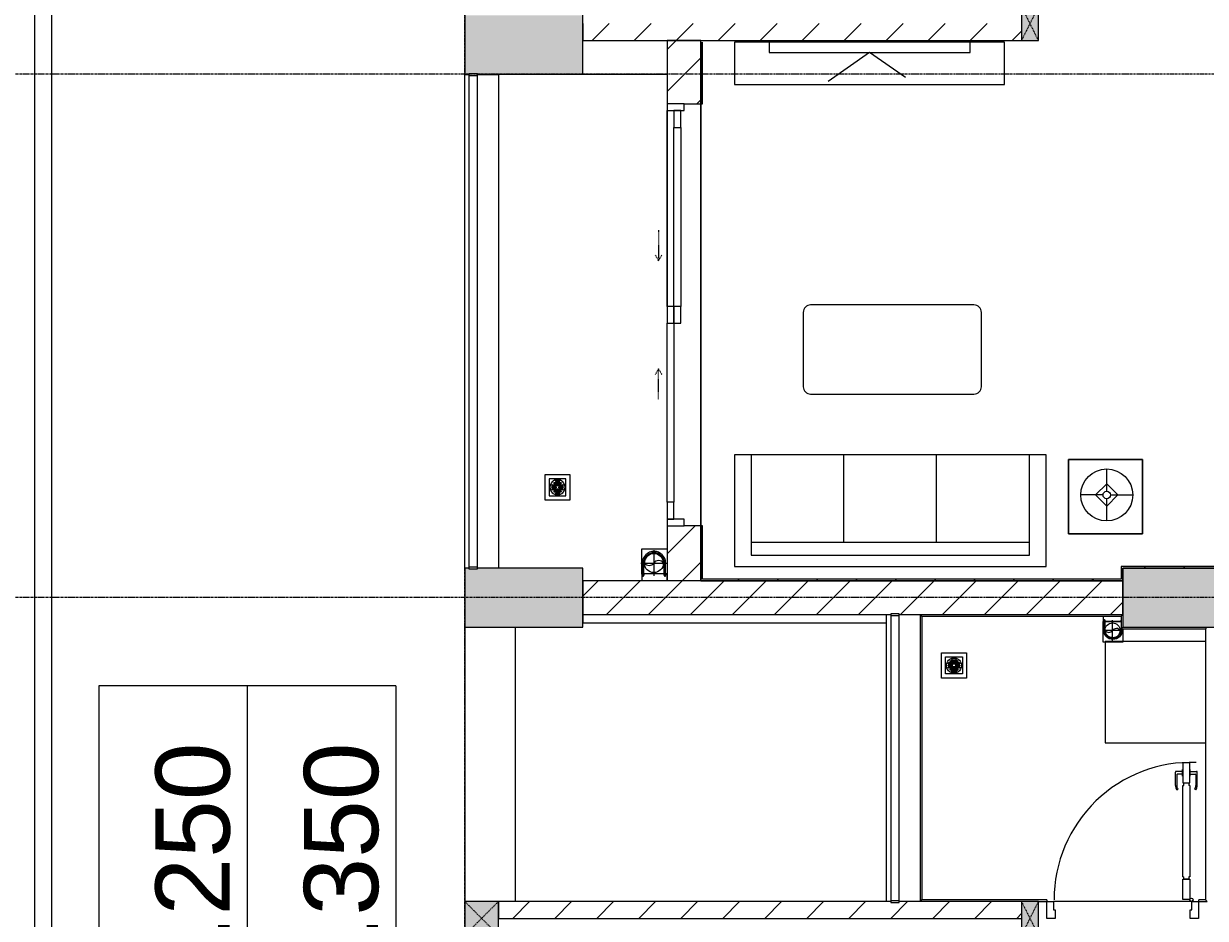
# Model space of a CAD drawing. Header units: millimetres. Extents: x -24439 to 198341, y -52871 to 149926.
# Drawn here: x 31038 to 38043, y 68037 to 73337 of the extents above; entities that cross this region are included whole.
import ezdxf

# ---------------------------------------------------------------- set-up
doc = ezdxf.new("R2010")
doc.units = ezdxf.units.MM
for name, pattern in [('Dash', [6, 3, -3]), ('Grid Line', [22.225, 12.7, -3.175, 3.175, -3.175]), ('IMPORT-CENTER _3_', [10.16, 6.35, -1.27, 1.27, -1.27])]:
    doc.linetypes.add(name, pattern=pattern)
for name, color, linetype, lineweight in [('0-1', 7, 'Continuous', 5), ('A-ANNO-NOTE', 131, 'Continuous', 9), ('A-DETL-GENF-1', 9, 'Continuous', 9), ('A-DOOR', 31, 'Continuous', 9), ('A-DOOR-1', 9, 'Continuous', 9), ('A-DOOR-FRAM', 31, 'Continuous', 9), ('A-DOOR-HDLN', 31, 'Dash', 9), ('A-FLOR-1', 9, 'Continuous', 9), ('A-FLOR-HRAL', 11, 'Continuous', 9), ('A-FLOR-HRAL-1', 9, 'Continuous', 9), ('A-WALL', 113, 'Continuous', 9), ('A-WALL-1', 253, 'Continuous', 18), ('A-WALL-2', 9, 'Continuous', 9), ('A-WALL-3', 113, 'Continuous', 18), ('A-WALL-PATT-1', 10, 'Continuous', 9), ('A-WALL-PATT-2', 9, 'Continuous', 9), ('A-WALL-PATT-3', 111, 'Continuous', 9), ('G-IMPT', 8, 'Continuous', 9), ('G-IMPT-1', 9, 'Continuous', 9), ('G-IMPT-2', 8, 'IMPORT-CENTER _3_', 9), ('I-FURN', 30, 'Continuous', 9), ('I-FURN-1', 9, 'Continuous', 9), ('I-WALL-1', 253, 'Continuous', 18), ('I-WALL-2', 9, 'Continuous', 9), ('M-EQPM', 50, 'Continuous', 9), ('S-BEAM-1', 9, 'Continuous', 9), ('S-COLS-1', 254, 'Continuous', 5), ('S-COLS-2', 253, 'Continuous', 18), ('S-COLS-3', 9, 'Continuous', 9), ('S-COLS-4', 52, 'Continuous', 18), ('S-COLS-5', 52, 'Dash', 9), ('S-COLS-HDLN', 52, 'Dash', 9), ('S-COLS-HDLN-1', 9, 'Dash', 9), ('S-GRID-1', 1, 'Grid Line', 9)]:
    doc.layers.add(name, color=color, linetype=linetype, lineweight=lineweight)
doc.styles.add('Arial_6', font='arial_0.ttf', dxfattribs={"height": 2})
doc.styles.add('Arial_7', font='arial_0.ttf', dxfattribs={"height": 440})
pattern_1 = [(45, (0, 0), (-124.4508, 124.4508), [])]
pattern_2 = [(45, (0, 0), (-116.67262, 116.67262), [])]

# ---------------------------------------------------------------- blocks, each defined once
blk = doc.blocks.new('NCV_TKTC_KET CAU_rvt-1-TKCS_MB ĐỊNH VỊ CAO ĐỘ THIẾT KẾ')
at = {"layer": 'S-COLS-1'}
for points in [[(34352.6, 73036.9), (34352.6, 73386.9), (33652.6, 73386.9), (33652.6, 73036.9), (33677.6, 73036.9), (33677.6, 73040.3), (33727.6, 73040.3), (33727.6, 73036.9)], [(33727.6, 69761.9), (34352.6, 69761.9), (34352.6, 70111.9), (33727.6, 70111.9), (33727.6, 70106.9), (33677.6, 70106.9), (33677.6, 70111.9), (33652.6, 70111.9), (33652.6, 69761.9), (33677.6, 69761.9)], [(38852.6, 69761.9), (38852.6, 70111.9), (37552.6, 70111.9), (37552.6, 69761.9), (38642.6, 69761.9)]]:
    blk.add_hatch(color=256, dxfattribs=at).paths.add_polyline_path(points)
at = {"layer": 'A-FLOR-1'}
blk.add_line((33652.6, 69761.9), (33652.6, 68136.9), dxfattribs=at)
at = {"layer": 'S-BEAM-1'}
for p, q in [((34352.6, 73036.9), (34852.6, 73036.9)), ((34352.6, 69836.9), (34352.6, 69786.9)), ((34352.6, 69786.9), (36152.6, 69786.9)), ((33652.6, 69761.9), (33652.6, 68136.9)), ((33952.6, 68136.9), (33952.6, 69761.9))]:
    blk.add_line(p, q, dxfattribs=at)
at = {"layer": 'S-COLS-2'}
for p, q in [((33652.6, 73386.9), (33652.6, 73036.9)), ((34352.6, 73036.9), (34352.6, 73386.9)), ((33652.6, 73036.9), (33677.6, 73036.9)), ((33727.6, 73036.9), (34352.6, 73036.9)), ((33652.6, 70111.9), (33652.6, 69761.9)), ((33677.6, 70111.9), (33652.6, 70111.9)), ((34352.6, 70111.9), (33727.6, 70111.9)), ((34352.6, 69761.9), (34352.6, 70111.9)), ((37552.6, 70111.9), (37552.6, 69761.9)), ((38852.6, 70111.9), (37552.6, 70111.9)), ((33652.6, 69761.9), (34352.6, 69761.9)), ((37552.6, 69761.9), (38852.6, 69761.9))]:
    blk.add_line(p, q, dxfattribs=at)
blk = doc.blocks.new('Railing - Railing-972878-TKCS_MB ĐỊNH VỊ CAO ĐỘ THIẾT KẾ')
at = {"layer": 'A-FLOR-HRAL-1'}
for p, q in [((13444.1, 60576.2), (13454.1, 60566.2)), ((13454.1, 60566.2), (14634.1, 60566.2)), ((14644.1, 60576.2), (14634.1, 60566.2)), ((14634.1, 60566.2), (14634.1, 60491.2)), ((14644.1, 60501.2), (14634.1, 60491.2)), ((14634.1, 60491.2), (15134.1, 60491.2)), ((15144.1, 60501.2), (15134.1, 60491.2)), ((15134.1, 60491.2), (15134.1, 58886.2)), ((13444.1, 58876.2), (13454.1, 58886.2)), ((14194.1, 58886.2), (13454.1, 58886.2)), ((14144.1, 58876.2), (14194.1, 58876.2)), ((14194.1, 58886.2), (14194.1, 58876.2)), ((15094.5, 58876.2), (15094.5, 58886.2)), ((15134.1, 58886.2), (15094.5, 58886.2)), ((15094.5, 58876.2), (15144.1, 58876.2)), ((15144.1, 58876.2), (15134.1, 58886.2))]:
    blk.add_line(p, q, dxfattribs=at)
blk = doc.blocks.new('MAY GIAT - MAY GIAT_dwg-V74-TKCS_MB ĐỊNH VỊ CAO ĐỘ THIẾT KẾ')
at = {"layer": 'G-IMPT-1'}
blk.add_line((5, 596.6), (5, 2.3), dxfattribs=at)
at = {"layer": 'G-IMPT-1', "flags": 128}
blk.add_lwpolyline([(605, 2.3), (605, 596.6), (5, 596.6)], dxfattribs=at)
blk = doc.blocks.new('MAY GIAT - MAY GIAT-V75-TKCS_MB ĐỊNH VỊ CAO ĐỘ THIẾT KẾ')
at = {"layer": 'I-FURN-1'}
for p, q in [((5, 596.6), (5, 2.3)), ((605, 596.6), (5, 596.6)), ((605, 2.3), (605, 596.6))]:
    blk.add_line(p, q, dxfattribs=at)
blk.add_blockref('MAY GIAT - MAY GIAT_dwg-V74-TKCS_MB ĐỊNH VỊ CAO ĐỘ THIẾT KẾ', (0, 0))
blk = doc.blocks.new('Railing - 50 x 10mm-457210-TKCS_MB ĐỊNH VỊ CAO ĐỘ THIẾT KẾ')
at = {"layer": 'A-FLOR-HRAL-1'}
for p, q in [((25, 5), (-25, 5)), ((-25, 5), (-25, -5)), ((25, -5), (25, 5)), ((-25, -5), (25, -5))]:
    blk.add_line(p, q, dxfattribs=at)
blk = doc.blocks.new('Railing - Railing-850823-TKCS_MB ĐỊNH VỊ CAO ĐỘ THIẾT KẾ')
at = {"layer": 'A-FLOR-HRAL-1'}
for p, q in [((13269.1, 60569.6), (13269.1, 58880.8)), ((13319.1, 58880.8), (13319.1, 60569.6))]:
    blk.add_line(p, q, dxfattribs=at)
for p in [(13294.1, 60574.6), (13294.1, 58875.8)]:
    blk.add_blockref('Railing - 50 x 10mm-457210-TKCS_MB ĐỊNH VỊ CAO ĐỘ THIẾT KẾ', p)
blk = doc.blocks.new('DOOR_CW_01 CANH MO-PANEL KINH - DIG_01-900x2200-CỬA NHÔM KÍNH-400860-TKCS_MB ĐỊNH VỊ CAO ĐỘ THIẾT KẾ')
at = {"layer": 'A-DETL-GENF-1'}
for p, q in [((-397, -182), (-397, -62)), ((-397, -62), (-357, -62)), ((-357, -62), (-357, -182)), ((-357, -182), (-397, -182)), ((-397, -196), (-391, -196)), ((-397, -738), (-397, -196)), ((-391, -196), (-391, -182)), ((-391, -182), (-363, -182)), ((-363, -182), (-363, -196)), ((-357, -196), (-363, -196)), ((-357, -196), (-357, -738)), ((-442, -737), (-442, -816.5)), ((-434, -799.5), (-434, -737)), ((-433.9, -711.2), (-427.3, -715.8)), ((-397, -738), (-391, -738)), ((-357, -752), (-397, -752)), ((-397, -752), (-397, -872)), ((-391, -752), (-391, -738)), ((-363, -752), (-391, -752)), ((-357, -738), (-363, -738)), ((-363, -738), (-363, -752)), ((-357, -872), (-357, -752)), ((-320.1, -711.2), (-326.7, -715.8)), ((-320, -799.5), (-320, -737)), ((-312, -737), (-312, -816.5)), ((-399, -820.5), (-438, -820.5)), ((-399, -803.5), (-430, -803.5)), ((-399, -792.2), (-399, -831.8)), ((-397, -792.2), (-399, -792.2)), ((-399, -831.8), (-397, -831.8)), ((-397, -792.2), (-397, -831.8)), ((-357, -792.2), (-357, -831.8)), ((-357, -792.2), (-355, -792.2)), ((-355, -831.8), (-357, -831.8)), ((-355, -792.2), (-355, -831.8)), ((-355, -803.5), (-324, -803.5)), ((-355, -820.5), (-316, -820.5)), ((-397, -872), (-357, -872))]:
    blk.add_line(p, q, dxfattribs=at)
blk.add_circle((-407, -60), 10, dxfattribs=at)
for centre, radius, start, end in [((-407, -60), 814, 268, 0), ((-397, -737), 45, 145, 180), ((-397, -737), 37, 145, 180), ((-357, -737), 37, 0, 35), ((-357, -737), 45, 360, 35), ((-438, -816.5), 4, 180, 270), ((-430, -799.5), 4, 180, 270), ((-324, -799.5), 4, 270, 0), ((-316, -816.5), 4, 270, 0)]:
    blk.add_arc(centre, radius, start, end, dxfattribs=at)
at = {"layer": 'A-DOOR-1'}
for p, q in [((-450, -50), (-450, 50)), ((-450, 50), (-400, 50)), ((-400, 50), (-400, 0)), ((400, 0), (400, 50)), ((400, 50), (450, 50)), ((450, 50), (450, -50)), ((-410, -50), (-450, -50)), ((-410, 0), (-410, -50)), ((-400, 0), (-410, 0)), ((-407, -50), (-382, -50)), ((410, 0), (400, 0)), ((410, -50), (410, 0)), ((450, -50), (410, -50))]:
    blk.add_line(p, q, dxfattribs=at)
blk = doc.blocks.new('G1_SOF - BO TRU - 100x200-V61-TKCS_MB ĐỊNH VỊ CAO ĐỘ THIẾT KẾ')
at = {"layer": 'S-COLS-3'}
blk.add_hatch(color=256, dxfattribs=at).paths.add_polyline_path([(50, -100), (50, 100), (-50, 100), (-50, -100)])
at = {"layer": 'S-COLS-2'}
for p, q in [((50, 100), (-50, 100)), ((-50, 100), (-50, -100)), ((50, -100), (50, 100)), ((-50, -100), (50, -100))]:
    blk.add_line(p, q, dxfattribs=at)
at = {"layer": 'S-COLS-HDLN-1'}
for p, q in [((50, 100), (-50, -100)), ((-50, 100), (50, -100))]:
    blk.add_line(p, q, dxfattribs=at)
blk = doc.blocks.new('G1_SOF - BO TRU - 100x200-V63-TKCS_MB ĐỊNH VỊ CAO ĐỘ THIẾT KẾ')
at = {"layer": 'S-COLS-3'}
blk.add_hatch(color=256, dxfattribs=at).paths.add_polyline_path([(50, 100), (-50, 100), (-50, -100), (50, -100)])
at = {"layer": 'S-COLS-2'}
for p, q in [((-50, 100), (-50, -100)), ((50, -100), (50, 100)), ((-50, -100), (50, -100))]:
    blk.add_line(p, q, dxfattribs=at)
at = {"layer": 'S-COLS-HDLN-1'}
for p, q in [((50, 100), (-50, -100)), ((-50, 100), (50, -100))]:
    blk.add_line(p, q, dxfattribs=at)
blk = doc.blocks.new('LOBBY_SOFA_1 - LOBBY_SOFA_1-V110-TKCS_MB ĐỊNH VỊ CAO ĐỘ THIẾT KẾ')
at = {"layer": 'I-FURN'}
for p, q in [((-2556, 0), (-2556, -660)), ((-708, 0), (-2556, 0)), ((-708, -660), (-708, 0)), ((-2457, -66), (-2457, -660)), ((-807, -66), (-2457, -66)), ((-807, -660), (-807, -66)), ((-3128.2, -193.5), (-2688.2, -193.5)), ((-3128.2, -633.5), (-3128.2, -193.5)), ((-2688.2, -193.5), (-2688.2, -633.5)), ((-807, -143), (-2457, -143)), ((-1907, -143), (-1907, -660)), ((-1357, -143), (-1357, -660)), ((-2915.4, -269), (-2915.4, -401)), ((-2915.4, -357), (-2981.4, -423)), ((-2849.4, -423), (-2915.4, -357)), ((-2937.4, -423), (-3069.4, -423)), ((-2981.4, -423), (-2915.4, -489)), ((-2915.4, -489), (-2849.4, -423)), ((-2915.4, -445), (-2915.4, -577)), ((-2893.4, -423), (-2761.4, -423)), ((-2688.2, -633.5), (-3128.2, -633.5)), ((-2556, -660), (-708, -660)), ((-1160.3, -1020.5), (-2128.3, -1020.5)), ((-2172.3, -1064.5), (-2172.3, -1504.5)), ((-1116.3, -1504.5), (-1116.3, -1064.5)), ((-2128.3, -1548.5), (-1160.3, -1548.5))]:
    blk.add_line(p, q, dxfattribs=at)
for radius in [154, 22]:
    blk.add_circle((-2915.4, -423), radius, dxfattribs=at)
for centre, start, end in [((-2128.3, -1064.5), 90, 180), ((-1160.3, -1064.5), 0, 90), ((-2128.3, -1504.5), 180, 270), ((-1160.3, -1504.5), 270, 0)]:
    blk.add_arc(centre, 44, start, end, dxfattribs=at)
at = {"layer": 'I-FURN-1'}
for p, q in [((-708, 0), (-2556, 0)), ((-2556, 0), (-2556, -660)), ((-708, -660), (-708, 0)), ((-2688.2, -193.5), (-3128.2, -193.5)), ((-3128.2, -193.5), (-3128.2, -633.5)), ((-2688.2, -633.5), (-2688.2, -193.5)), ((-3128.2, -633.5), (-2688.2, -633.5)), ((-2556, -660), (-708, -660)), ((-1160.3, -1020.5), (-2128.3, -1020.5)), ((-2172.3, -1064.5), (-2172.3, -1504.5)), ((-1116.3, -1504.5), (-1116.3, -1064.5)), ((-2128.3, -1548.5), (-1160.3, -1548.5))]:
    blk.add_line(p, q, dxfattribs=at)
for centre, start, end in [((-2128.3, -1064.5), 90, 180), ((-1160.3, -1064.5), 0, 90), ((-2128.3, -1504.5), 180, 270), ((-1160.3, -1504.5), 270, 0)]:
    blk.add_arc(centre, 44, start, end, dxfattribs=at)
blk = doc.blocks.new('RES_BAN AN - RES_BAN AN-V82-TKCS_MB ĐỊNH VỊ CAO ĐỘ THIẾT KẾ')
at = {"layer": 'I-FURN-1'}
for p, q in [((1600, 0), (0, 0)), ((0, 0), (0, -250)), ((1600, -250), (1600, 0)), ((0, -250), (1600, -250))]:
    blk.add_line(p, q, dxfattribs=at)
blk = doc.blocks.new('KE TIVI-2 - KE TIVI-2-V83-TKCS_MB ĐỊNH VỊ CAO ĐỘ THIẾT KẾ')
at = {"layer": 'I-FURN-1'}
for p, q in [((-595.6, 0), (-595.6, -60)), ((595.6, 0), (-595.6, 0)), ((-595.6, -60), (595.6, -60)), ((0, -60), (-245.7, -232.1)), ((213, -209.1), (0, -60)), ((595.6, -60), (595.6, 0))]:
    blk.add_line(p, q, dxfattribs=at)
blk = doc.blocks.new('NCV_TKTC_TANG 1_rvt-1-TKCS_MB ĐỊNH VỊ CAO ĐỘ THIẾT KẾ')
at = {"layer": 'A-WALL-PATT-1'}
h = blk.add_hatch(dxfattribs=at)
h.set_pattern_fill('FP_2', color=256, style=0, pattern_type=2)
h.set_pattern_definition(pattern_1)
h.paths.add_polyline_path([(34352.6, 73236.9), (36952.6, 73236.9), (36952.6, 73336.9), (34352.6, 73336.9)])
h = blk.add_hatch(dxfattribs=at)
h.set_pattern_fill('FP_2', color=256, style=0, pattern_type=2)
h.set_pattern_definition(pattern_1)
h.paths.add_polyline_path([(36952.6, 68036.9), (36952.6, 68136.9), (36227.6, 68136.9), (36227.6, 68131.5), (36177.6, 68131.5), (36177.6, 68136.9), (33852.6, 68136.9), (33852.6, 68036.9), (36826.9, 68036.9)])
at = {"layer": 'A-WALL-PATT-2'}
h = blk.add_hatch(dxfattribs=at)
h.set_pattern_fill('FP_3', color=256, style=0, pattern_type=2)
h.set_pattern_definition(pattern_2)
h.paths.add_polyline_path([(35052.6, 70046.9), (35062.6, 70046.9), (35062.6, 70362.4), (35052.6, 70362.4)])
h.paths.add_polyline_path([(35062.6, 72862.4), (35062.6, 73226.9), (35052.6, 73226.9), (35052.6, 72862.4)])
h = blk.add_hatch(dxfattribs=at)
h.set_pattern_fill('FP_3', color=256, style=0, pattern_type=2)
h.set_pattern_definition(pattern_2)
h.paths.add_polyline_path([(38862.7, 70111.9), (38862.7, 70121.9), (37552.7, 70121.9), (37552.7, 70111.9), (38852.7, 70111.9)])
h = blk.add_hatch(dxfattribs=at)
h.set_pattern_fill('FP_3', color=256, style=0, pattern_type=2)
h.set_pattern_definition(pattern_2)
h.paths.add_polyline_path([(36826.9, 70036.9), (37552.7, 70036.9), (37552.7, 70046.9), (35052.6, 70046.9), (35052.6, 70036.9), (35616.5, 70036.9)])
at = {"layer": 'A-FLOR-1'}
for p, q in [((35052.6, 72860.3), (34952.6, 72860.3)), ((35052.6, 72862.3), (35052.6, 70362.4)), ((35052.6, 70362.4), (35052.6, 72860.3)), ((34852.6, 72822.3), (34852.6, 71662.3)), ((37962.6, 68136.9), (37142.6, 68136.9))]:
    blk.add_line(p, q, dxfattribs=at)
at = {"layer": 'A-WALL-1'}
for p, q in [((34352.6, 73336.9), (34352.6, 73236.9)), ((34352.6, 73236.9), (36952.6, 73236.9)), ((36177.6, 68136.9), (33852.6, 68136.9)), ((33852.6, 68136.9), (33852.6, 68036.9)), ((36952.6, 68136.9), (36227.6, 68136.9)), ((33852.6, 68036.9), (36952.6, 68036.9))]:
    blk.add_line(p, q, dxfattribs=at)
at = {"layer": 'A-WALL-2'}
for p, q in [((36152.6, 68136.9), (36152.6, 69836.9)), ((36352.6, 69836.9), (36352.6, 68136.9))]:
    blk.add_line(p, q, dxfattribs=at)
at = {"layer": 'I-WALL-1'}
for p, q in [((35052.6, 73226.9), (35052.6, 72862.4)), ((35062.6, 72862.4), (35062.6, 73226.9)), ((35052.6, 72862.4), (35062.6, 72862.4)), ((35052.6, 70362.4), (35052.6, 70046.9)), ((35062.6, 70362.4), (35052.6, 70362.4)), ((35062.6, 70046.9), (35062.6, 70362.4)), ((37552.7, 70121.9), (37542.7, 70121.9)), ((37542.7, 70121.9), (37542.7, 70046.9)), ((38862.7, 70121.9), (37552.7, 70121.9)), ((35052.6, 70046.9), (35052.6, 70036.9)), ((37542.7, 70046.9), (35062.6, 70046.9)), ((37552.7, 70046.9), (37552.7, 70111.9)), ((37552.7, 70111.9), (38852.7, 70111.9)), ((37552.7, 70036.9), (37552.7, 70046.9)), ((35052.6, 70036.9), (37552.7, 70036.9))]:
    blk.add_line(p, q, dxfattribs=at)
at = {"layer": 'I-WALL-2'}
for p, q in [((36362.6, 69826.9), (36352.6, 69826.9)), ((36362.6, 69826.9), (36362.6, 68146.9)), ((36352.6, 68146.9), (36362.6, 68146.9))]:
    blk.add_line(p, q, dxfattribs=at)
at = {"layer": 'A-DOOR-1', "rotation": 180}
blk.add_blockref('DOOR_CW_01 CANH MO-PANEL KINH - DIG_01-900x2200-CỬA NHÔM KÍNH-400860-TKCS_MB ĐỊNH VỊ CAO ĐỘ THIẾT KẾ', (37552.6, 68086.9), dxfattribs=at)
at = {"layer": 'A-FLOR-HRAL-1'}
for name in ['Railing - Railing-850823-TKCS_MB ĐỊNH VỊ CAO ĐỘ THIẾT KẾ', 'Railing - Railing-972878-TKCS_MB ĐỊNH VỊ CAO ĐỘ THIẾT KẾ']:
    blk.add_blockref(name, (22908.5, 9260.7), dxfattribs=at)
at = {"layer": 'I-FURN-1'}
for name, p in [('RES_BAN AN - RES_BAN AN-V82-TKCS_MB ĐỊNH VỊ CAO ĐỘ THIẾT KẾ', (35252.2, 73226.9)), ('KE TIVI-2 - KE TIVI-2-V83-TKCS_MB ĐỊNH VỊ CAO ĐỘ THIẾT KẾ', (36052.2, 73226.9))]:
    blk.add_blockref(name, p, dxfattribs=at)
for name, p, rotation in [('LOBBY_SOFA_1 - LOBBY_SOFA_1-V110-TKCS_MB ĐỊNH VỊ CAO ĐỘ THIẾT KẾ', (34542.6, 70121.9), 180), ('MAY GIAT - MAY GIAT-V75-TKCS_MB ĐỊNH VỊ CAO ĐỘ THIẾT KẾ', (38044.8, 69071.5), 89.99999999999915)]:
    blk.add_blockref(name, p, dxfattribs=dict(at, rotation=rotation))
at = {"layer": 'S-COLS-3'}
for name, p in [('G1_SOF - BO TRU - 100x200-V63-TKCS_MB ĐỊNH VỊ CAO ĐỘ THIẾT KẾ', (37002.6, 73336.9)), ('G1_SOF - BO TRU - 100x200-V61-TKCS_MB ĐỊNH VỊ CAO ĐỘ THIẾT KẾ', (37002.6, 68036.9))]:
    blk.add_blockref(name, p, dxfattribs=at)
blk = doc.blocks.new('Railing - 50 x 10mm-1251311-TKCS_MB ĐỊNH VỊ CAO ĐỘ THIẾT KẾ')
at = {"layer": 'A-FLOR-HRAL'}
for p, q in [((25, 5), (-25, 5)), ((-25, 5), (-25, -5)), ((25, -5), (25, 5)), ((-25, -5), (25, -5))]:
    blk.add_line(p, q, dxfattribs=at)
blk = doc.blocks.new('Railing - Railing-1598235-TKCS_MB ĐỊNH VỊ CAO ĐỘ THIẾT KẾ')
at = {"layer": 'A-FLOR-HRAL'}
for p, q in [((33677.6, 73030.3), (33677.6, 70116.9)), ((33727.6, 70116.9), (33727.6, 73030.3))]:
    blk.add_line(p, q, dxfattribs=at)
for p in [(33702.6, 73035.3), (33702.6, 70111.9)]:
    blk.add_blockref('Railing - 50 x 10mm-1251311-TKCS_MB ĐỊNH VỊ CAO ĐỘ THIẾT KẾ', p)
blk = doc.blocks.new('TKTC_XREF_251221_MB TANG 1 - TKTC_XREF_260130_MB TANG 1_dwg_THU NUOC - THU NUOC-444531-TKCS_MB TẦNG 1-4202120-TKCS_MB ĐỊNH VỊ CAO ĐỘ THIẾT KẾ')
at = {"layer": 'M-EQPM'}
for p, q in [((-23.3, 10.8), (40.9, 10.8)), ((40.9, 4.8), (-23.3, 4.8)), ((-11, 23.3), (28.5, 23.3)), ((28.5, 17.3), (-11, 17.3)), ((-1.1, 35.6), (18.5, 35.6)), ((18.5, 29.6), (-1.1, 29.6)), ((-23.3, -13.6), (40.9, -13.6)), ((40.9, -19.6), (-23.3, -19.6)), ((-11, -26.1), (28.5, -26.1)), ((28.5, -32.1), (-11, -32.1)), ((-1.1, -38.5), (18.5, -38.5)), ((18.5, -44.5), (-1.1, -44.5))]:
    blk.add_line(p, q, dxfattribs=at)
at = {"layer": 'M-EQPM', "flags": 128}
for points in [[(83.7, -79.4), (83.7, 70.6), (-66.3, 70.6), (-66.3, -79.4)], [(58.7, -54.4), (58.7, 45.6), (-41.3, 45.6), (-41.3, -54.4)]]:
    blk.add_lwpolyline(points, close=True, dxfattribs=at)
for points in [[(-23.3, -1.2), (0.7, -1.2), (0.7, -7.2), (-23.3, -7.2)], [(40.9, -7.2), (16.7, -7.2), (16.7, -1.2), (40.9, -1.2)]]:
    blk.add_lwpolyline(points, dxfattribs=at)
at = {"layer": 'M-EQPM'}
for centre, radius, start, end in [((8.7, -4.4), 45, 360, 180), ((8.7, -4.4), 45, 360, 180), ((-23.3, 7.8), 3, 90, 270), ((-11, 20.3), 3, 90, 270), ((-1.1, 32.6), 3, 90, 270), ((18.5, 32.6), 3, 270, 90), ((28.5, 20.3), 3, 270, 90), ((40.9, 7.8), 3, 270, 90), ((8.7, -4.4), 45, 180, 360), ((8.7, -4.4), 45, 180, 360), ((-23.3, -4.2), 3, 90, 270), ((-23.3, -16.6), 3, 90, 270), ((-11, -29.1), 3, 90, 270), ((-1.1, -41.5), 3, 90, 270), ((18.5, -41.5), 3, 270, 90), ((28.5, -29.1), 3, 270, 90), ((40.9, -4.2), 3, 270, 90), ((40.9, -16.6), 3, 270, 90)]:
    blk.add_arc(centre, radius, start, end, dxfattribs=at)
blk = doc.blocks.new('TKTC_XREF_251221_MB TANG 1 - TKTC_XREF_260130_MB TANG 1_dwg_THU NUOC - THU NUOC-444531-TKCS_MB TẦNG 1-4202124-TKCS_MB ĐỊNH VỊ CAO ĐỘ THIẾT KẾ')
at = {"layer": 'M-EQPM'}
for p, q in [((-23.3, 10.8), (40.9, 10.8)), ((40.9, 4.8), (-23.3, 4.8)), ((-11, 23.3), (28.5, 23.3)), ((28.5, 17.3), (-11, 17.3)), ((-1.1, 35.6), (18.5, 35.6)), ((18.5, 29.6), (-1.1, 29.6)), ((-23.3, -13.6), (40.9, -13.6)), ((40.9, -19.6), (-23.3, -19.6)), ((-11, -26.1), (28.5, -26.1)), ((28.5, -32.1), (-11, -32.1)), ((-1.1, -38.5), (18.5, -38.5)), ((18.5, -44.5), (-1.1, -44.5))]:
    blk.add_line(p, q, dxfattribs=at)
at = {"layer": 'M-EQPM', "flags": 128}
for points in [[(83.7, -79.4), (83.7, 70.6), (-66.3, 70.6), (-66.3, -79.4)], [(58.7, -54.4), (58.7, 45.6), (-41.3, 45.6), (-41.3, -54.4)]]:
    blk.add_lwpolyline(points, close=True, dxfattribs=at)
for points in [[(-23.3, -1.2), (0.7, -1.2), (0.7, -7.2), (-23.3, -7.2)], [(40.9, -7.2), (16.7, -7.2), (16.7, -1.2), (40.9, -1.2)]]:
    blk.add_lwpolyline(points, dxfattribs=at)
at = {"layer": 'M-EQPM'}
for centre, radius, start, end in [((8.7, -4.4), 45, 360, 180), ((8.7, -4.4), 45, 360, 180), ((-23.3, 7.8), 3, 90, 270), ((-11, 20.3), 3, 90, 270), ((-1.1, 32.6), 3, 90, 270), ((18.5, 32.6), 3, 270, 90), ((28.5, 20.3), 3, 270, 90), ((40.9, 7.8), 3, 270, 90), ((8.7, -4.4), 45, 180, 360), ((8.7, -4.4), 45, 180, 360), ((-23.3, -4.2), 3, 90, 270), ((-23.3, -16.6), 3, 90, 270), ((-11, -29.1), 3, 90, 270), ((-1.1, -41.5), 3, 90, 270), ((18.5, -41.5), 3, 270, 90), ((28.5, -29.1), 3, 270, 90), ((40.9, -4.2), 3, 270, 90), ((40.9, -16.6), 3, 270, 90)]:
    blk.add_arc(centre, radius, start, end, dxfattribs=at)
blk = doc.blocks.new('TKTC_XREF_251221_MB TANG 1 - TKTC_XREF_260130_MB TANG 1_dwg_CUM U_DN100-V214-TKCS_MB ĐỊNH VỊ CAO ĐỘ THIẾT KẾ')
at = {"layer": 'G-IMPT'}
blk.add_hatch(color=256, dxfattribs=at).paths.add_polyline_path([(61, 0), (58.9, -15.8), (52.8, -30.5), (43.1, -43.1), (30.5, -52.8), (15.8, -58.9), (0, -61), (0, -57), (14.8, -55.1), (28.5, -49.4), (40.3, -40.3), (49.4, -28.5), (55.1, -14.8), (57, 0), (55.1, 14.8), (49.4, 28.5), (40.3, 40.3), (28.5, 49.4), (14.8, 55.1), (0, 57), (0, 61), (15.8, 58.9), (30.5, 52.8), (43.1, 43.1), (52.8, 30.5), (58.9, 15.8)])
for p, q in [((-79.1, 66.6), (-79.1, 63.4)), ((-76.6, 66.6), (-76.6, 63.4)), ((-74.6, 66.6), (-74.6, 63.4)), ((-72.7, 69.3), (-72.7, 60.7)), ((-66.9, 67.9), (-71.7, 67.9)), ((-66.9, 62.1), (-71.7, 62.1)), ((-65, 69), (0, 69)), ((-66.9, -59.2), (-71.7, -59.2)), ((-10.1, -69), (0, -69))]:
    blk.add_line(p, q, dxfattribs=at)
at = {"layer": 'G-IMPT', "flags": 128}
for points in [[(-72.7, 67.6), (-78.1, 67.6), (-78.1, 62.4), (-72.7, 62.4)], [(-71.7, 59.2), (-66.9, 59.2), (-66.9, 70.8), (-71.7, 70.8)], [(-66.9, 70.8), (-66.9, 72.7), (-65, 72.7), (-65, 57.3), (-66.9, 57.3), (-66.9, 59.2)], [(-65, 61), (0, 61), (0, 57)], [(-66.9, -59.2), (-66.9, -57.3), (-65, -57.3), (-65, -61.1)], [(-10.1, -61), (0, -61), (0, -57)]]:
    blk.add_lwpolyline(points, dxfattribs=at)
at = {"layer": 'G-IMPT'}
for centre, radius, start, end in [((-78.1, 66.6), 0.96, 90, 180), ((-78.1, 63.4), 0.96, 180, 270), ((-71.1, 69.3), 1.56, 112.61986, 247.38014), ((-67.9, 65), 4.8, 143.1301, 216.8699), ((-71.1, 60.7), 1.56, 112.61986, 247.38014), ((0, 0), 69, 270, 90), ((0, 0), 61, 270, 90), ((0, 0), 57, 270, 90), ((-71.1, -60.7), 1.56, 112.61986, 247.38014)]:
    blk.add_arc(centre, radius, start, end, dxfattribs=at)
blk = doc.blocks.new('TKTC_XREF_251221_MB TANG 1 - TKTC_XREF_260130_MB TANG 1_dwg_$cc-4202114-TKCS_MB ĐỊNH VỊ CAO ĐỘ THIẾT KẾ')
at = {"layer": 'G-IMPT'}
blk.add_circle((0, 0), 0.5, dxfattribs=at)
for centre, radius, start, end in [((0, 0), 0.5, 90, 270), ((0.188, 0.25), 0.313, 126.8699, 233.1301), ((-0.188, -0.25), 0.313, 306.8699, 53.1301)]:
    blk.add_arc(centre, radius, start, end, dxfattribs=at)
at = {"layer": 'G-IMPT-2'}
for p, q in [((-0.673, 0), (0.673, 0)), ((0, -0.673), (0, 0.673))]:
    blk.add_line(p, q, dxfattribs=at)
blk = doc.blocks.new('TKTC_XREF_251221_MB TANG 1 - TKTC_XREF_260130_MB TANG 1_dwg_CUM U_DN100-4202112-TKCS_MB ĐỊNH VỊ CAO ĐỘ THIẾT KẾ')
at = {"layer": 'G-IMPT'}
blk.add_hatch(color=256, dxfattribs=at).paths.add_polyline_path([(0, 61), (0, 57), (14.8, 55.1), (28.5, 49.4), (40.3, 40.3), (49.4, 28.5), (55.1, 14.8), (57, 0), (55.1, -14.8), (49.4, -28.5), (40.3, -40.3), (28.5, -49.4), (14.8, -55.1), (0, -57), (0, -61), (15.8, -58.9), (30.5, -52.8), (43.1, -43.1), (52.8, -30.5), (58.9, -15.8), (61, 0), (58.9, 15.8), (52.8, 30.5), (43.1, 43.1), (30.5, 52.8), (15.8, 58.9)])
for p, q in [((-79.1, 66.6), (-79.1, 63.4)), ((-76.6, 66.6), (-76.6, 63.4)), ((-74.6, 66.6), (-74.6, 63.4)), ((-72.7, 69.3), (-72.7, 60.7)), ((-66.9, 67.9), (-71.7, 67.9)), ((-66.9, 62.1), (-71.7, 62.1)), ((-65, 69), (0, 69)), ((-79.1, -63.4), (-79.1, -66.6)), ((-76.6, -63.4), (-76.6, -66.6)), ((-74.6, -63.4), (-74.6, -66.6)), ((-72.7, -60.7), (-72.7, -69.3)), ((-66.9, -62.1), (-71.7, -62.1)), ((-66.9, -67.9), (-71.7, -67.9)), ((-65, -69), (0, -69))]:
    blk.add_line(p, q, dxfattribs=at)
at = {"layer": 'G-IMPT', "flags": 128}
for points in [[(-71.7, 59.2), (-66.9, 59.2), (-66.9, 70.8), (-71.7, 70.8)], [(-66.9, 70.8), (-66.9, 72.7), (-65, 72.7), (-65, 57.3), (-66.9, 57.3), (-66.9, 59.2)], [(-72.7, 67.6), (-78.1, 67.6), (-78.1, 62.4), (-72.7, 62.4)], [(-65, 61), (0, 61), (0, 57)], [(-72.7, -62.4), (-78.1, -62.4), (-78.1, -67.6), (-72.7, -67.6)], [(-71.7, -70.8), (-66.9, -70.8), (-66.9, -59.2), (-71.7, -59.2)], [(-66.9, -59.2), (-66.9, -57.3), (-65, -57.3), (-65, -72.7), (-66.9, -72.7), (-66.9, -70.8)], [(-65, -61), (0, -61), (0, -57)]]:
    blk.add_lwpolyline(points, dxfattribs=at)
at = {"layer": 'G-IMPT'}
for centre, radius, start, end in [((-71.1, 69.3), 1.56, 112.61986, 247.38014), ((-78.1, 66.6), 0.96, 90, 180), ((-78.1, 63.4), 0.96, 180, 270), ((-67.9, 65), 4.8, 143.1301, 216.8699), ((-71.1, 60.7), 1.56, 112.61986, 247.38014), ((0, 0), 69, 270, 90), ((0, 0), 61, 270, 90), ((0, 0), 57, 270, 90), ((-78.1, -63.4), 0.96, 90, 180), ((-78.1, -66.6), 0.96, 180, 270), ((-71.1, -60.7), 1.56, 112.61986, 247.38014), ((-67.9, -65), 4.8, 143.1301, 216.8699), ((-71.1, -69.3), 1.56, 112.61986, 247.38014)]:
    blk.add_arc(centre, radius, start, end, dxfattribs=at)
blk = doc.blocks.new('TKTC_XREF_251221_MB TANG 1 - TKTC_XREF_260130_MB TANG 1_dwg_$cc-4202125-TKCS_MB ĐỊNH VỊ CAO ĐỘ THIẾT KẾ')
at = {"layer": 'G-IMPT'}
blk.add_circle((0, 0), 0.5, dxfattribs=at)
for centre, radius, start, end in [((0, 0), 0.5, 90, 270), ((0.188, 0.25), 0.313, 126.8699, 233.1301), ((-0.188, -0.25), 0.313, 306.8699, 53.1301)]:
    blk.add_arc(centre, radius, start, end, dxfattribs=at)
at = {"layer": 'G-IMPT-2'}
for p, q in [((0, -0.673), (0, 0.673)), ((-0.673, 0), (0.673, 0))]:
    blk.add_line(p, q, dxfattribs=at)
blk = doc.blocks.new('TKTC_XREF_251221_MB TANG 1 - TKTC_XREF_260130_MB TANG 1_dwg-4202109-TKCS_MB ĐỊNH VỊ CAO ĐỘ THIẾT KẾ')
at = {"layer": 'G-IMPT'}
for p, q in [((-165714.9, -331519.7), (-165714.9, -331551.4)), ((-169499.1, -331584.7), (-169499.1, -333209.7)), ((-165714.9, -331551.4), (-165609.1, -331551.4))]:
    blk.add_line(p, q, dxfattribs=at)
at = {"layer": 'G-IMPT', "flags": 128}
blk.add_lwpolyline([(-168449.6, -331269.6), (-168449.6, -331119.9), (-168299.3, -331119.9), (-168299.3, -331269.6)], close=True, dxfattribs=at)
for points in [[(-168299.2, -331309.7), (-168299.4, -331269.7), (-168449.9, -331269.7), (-168449.6, -331309.7)], [(-165609.1, -331551.4), (-165716.7, -331551.4), (-165716.7, -331671.4)], [(-165716.7, -331671.4), (-165597.1, -331671.4), (-165597.1, -331594.7)]]:
    blk.add_lwpolyline(points, dxfattribs=at)
blk.add_blockref('TKTC_XREF_251221_MB TANG 1 - TKTC_XREF_260130_MB TANG 1_dwg_THU NUOC - THU NUOC-444531-TKCS_MB TẦNG 1-4202120-TKCS_MB ĐỊNH VỊ CAO ĐỘ THIẾT KẾ', (-168957.9, -330752))
for name, p, xscale, yscale, zscale, rotation in [('TKTC_XREF_251221_MB TANG 1 - TKTC_XREF_260130_MB TANG 1_dwg_$cc-4202125-TKCS_MB ĐỊNH VỊ CAO ĐỘ THIẾT KẾ', (-168378.1, -331204.7), 113.7150000000073, 113.7150000000073, 113.7150000000073, 269.9990086637467), ('TKTC_XREF_251221_MB TANG 1 - TKTC_XREF_260130_MB TANG 1_dwg_CUM U_DN100-4202112-TKCS_MB ĐỊNH VỊ CAO ĐỘ THIẾT KẾ', (-168377.2, -331204.7), 0.9975000000000007, 0.9975000000000007, 0.9975000000000007, 90.00099133829464), ('TKTC_XREF_251221_MB TANG 1 - TKTC_XREF_260130_MB TANG 1_dwg_$cc-4202114-TKCS_MB ĐỊNH VỊ CAO ĐỘ THIẾT KẾ', (-165659.1, -331604.3), 90.00000000005122, 90.00000000005122, 90.00000000005122, 90.37402677993775)]:
    blk.add_blockref(name, p, dxfattribs=dict(xscale=xscale, yscale=yscale, zscale=zscale, rotation=rotation))
at = {"extrusion": (0, 0, -1), "xscale": 0.7894736842105242, "yscale": 0.7894736842105242, "zscale": -0.7894736842105242, "rotation": 269.9999999984438}
blk.add_blockref('TKTC_XREF_251221_MB TANG 1 - TKTC_XREF_260130_MB TANG 1_dwg_CUM U_DN100-V214-TKCS_MB ĐỊNH VỊ CAO ĐỘ THIẾT KẾ', (165657.3, -331602.7), dxfattribs=at)
at = {"extrusion": (0, 0, -1), "zscale": -1, "rotation": 180}
blk.add_blockref('TKTC_XREF_251221_MB TANG 1 - TKTC_XREF_260130_MB TANG 1_dwg_THU NUOC - THU NUOC-444531-TKCS_MB TẦNG 1-4202124-TKCS_MB ĐỊNH VỊ CAO ĐỘ THIẾT KẾ', (166607.8, -331815.8), dxfattribs=at)
blk = doc.blocks.new('TKTC_XREF_251221_MB TANG 1 - TKTC_XREF_251221_MB TANG 1-2038492-TKCS_MB ĐỊNH VỊ CAO ĐỘ THIẾT KẾ')
blk.add_blockref('TKTC_XREF_251221_MB TANG 1 - TKTC_XREF_260130_MB TANG 1_dwg-4202109-TKCS_MB ĐỊNH VỊ CAO ĐỘ THIẾT KẾ', (169499.1, 384109.7))
blk = doc.blocks.new('G1_SOF - BO TRU - 200x200-3050151-TKCS_MB ĐỊNH VỊ CAO ĐỘ THIẾT KẾ')
at = {"layer": 'S-COLS-HDLN'}
for p, q in [((-100, 100), (100, -100)), ((100, 100), (-100, -100))]:
    blk.add_line(p, q, dxfattribs=at)
blk = doc.blocks.new('DEG_02-DEG_03 - DEG_02-2500x2400mm-CỬA ĐI 02 CÁNH TRƯỢT-625766-TKCS_MB ĐỊNH VỊ CAO ĐỘ THIẾT KẾ')
at = {"layer": 'A-DOOR'}
for p, q in [((-1110, 100), (-1210, 100)), ((-1210, 100), (-1210, 60)), ((-1110, 60), (-1110, 100)), ((-1110, 100), (-50, 100)), ((50, 100), (-50, 100)), ((-50, 100), (-50, 60)), ((50, 60), (50, 100)), ((-1210, 60), (-1110, 60)), ((-50, 60), (-1110, 60)), ((50, 60), (-50, 60)), ((-50, 60), (-50, 20)), ((-50, 60), (50, 60)), ((-50, 20), (50, 20)), ((50, 20), (50, 60)), ((50, 60), (1110, 60)), ((1110, 20), (50, 20)), ((1210, 60), (1110, 60)), ((1110, 60), (1110, 20)), ((1110, 20), (1210, 20)), ((1210, 20), (1210, 60))]:
    blk.add_line(p, q, dxfattribs=at)
at = {"layer": 'A-DOOR-FRAM'}
for p, q in [((-1210, 100), (-1250, 100)), ((-1250, 100), (-1250, 0)), ((-1210, 0), (-1210, 100)), ((1250, 100), (1210, 100)), ((1210, 100), (1210, 0)), ((1250, 0), (1250, 100)), ((-1250, 0), (-1210, 0)), ((1210, 0), (1250, 0))]:
    blk.add_line(p, q, dxfattribs=at)
at = {"layer": 'A-DOOR-HDLN'}
for p, q in [((-500.4, 151.1), (-320.4, 151.1)), ((-320.4, 151.1), (-355, 171.1)), ((-320.4, 151.1), (-355, 131.1)), ((320.4, 151.1), (355, 171.1)), ((320.4, 151.1), (355, 131.1)), ((500.4, 151.1), (320.4, 151.1))]:
    blk.add_line(p, q, dxfattribs=at)
blk = doc.blocks.new('GHI CHU CAO DO THIET KE - GHI CHÚ CAO ĐỘ THIẾT KẾ-1513209-TKCS_MB ĐỊNH VỊ CAO ĐỘ THIẾT KẾ')
at = {"layer": 'A-ANNO-NOTE'}
for p, q in [((0, 8), (0, 0)), ((14.5, 8), (0, 8)), ((4.5, 8), (4.5, 0)), ((14.5, 0), (14.5, 8)), ((14.5, 4), (0, 4)), ((14.5, 0), (0, 0))]:
    blk.add_line(p, q, dxfattribs=at)
at = {"layer": 'A-ANNO-NOTE', "char_height": 2, "attachment_point": 5, "line_spacing_factor": 0.936439, "style": 'Arial_6'}
for s, insert, width in [('\\pt0.5,1,1.5,2,2.5,3,3.5,4,4.5,5,5.5,6,6.5,7,7.5,8,8.5,9,9.5,10,10.5,11,11.5,12,12.5,13,13.5,14,14.5,15,15.5,16;QG', (2.255, 5.459), 4.63), ('\\pt0.5,1,1.5,2,2.5,3,3.5,4,4.5,5,5.5,6,6.5,7,7.5,8,8.5,9,9.5,10,10.5,11,11.5,12,12.5,13,13.5,14,14.5,15,15.5,16;TK', (2.229, 1.459), 4.5)]:
    blk.add_mtext(s, dxfattribs=dict(at, insert=insert, width=width))

msp = doc.modelspace()

# ---------------------------------------------------------------- hatches: boundary and pattern name
at = {"layer": 'A-WALL-PATT-3'}
h = msp.add_hatch(dxfattribs=at)
h.set_pattern_fill('FP_1', color=256, style=0, pattern_type=2)
h.set_pattern_definition(pattern_1)
h.paths.add_polyline_path([(34952.6, 70036.9), (35052.6, 70036.9), (35052.6, 70362.3), (34852.6, 70362.3), (34852.6, 70036.9)])
h.paths.add_polyline_path([(34952.6, 72862.3), (35052.6, 72862.3), (35052.6, 73236.9), (34852.6, 73236.9), (34852.6, 72862.3)])
h = msp.add_hatch(dxfattribs=at)
h.set_pattern_fill('FP_1', color=256, style=0, pattern_type=2)
h.set_pattern_definition(pattern_1)
h.paths.add_polyline_path([(37432.2, 69836.9), (37552.6, 69836.9), (37552.6, 70036.9), (34352.6, 70036.9), (34352.6, 69836.9), (36177.6, 69836.9), (36177.6, 69840.3), (36227.6, 69840.3), (36227.6, 69836.9), (36826.9, 69836.9)])
at = {"layer": 'S-COLS-1'}
msp.add_hatch(color=256, dxfattribs=at).paths.add_polyline_path([(33652.6, 67936.9), (33852.6, 67936.9), (33852.6, 68136.9), (33652.6, 68136.9)])

# ---------------------------------------------------------------- linework, layer by layer
at = {"layer": 'A-WALL'}
for p, q in [((31103.5, 62086.3), (31103.5, 74336.9)), ((31203.5, 74336.9), (31203.5, 62086.3)), ((33652.6, 70111.9), (33652.6, 73035.3)), ((33652.6, 73035.3), (33677.6, 73035.3)), ((33727.6, 73035.3), (33852.6, 73035.3)), ((33852.6, 73035.3), (33852.6, 70111.9)), ((35052.6, 72862.3), (35052.6, 70362.4)), ((34852.6, 71662.3), (34852.6, 72822.3))]:
    msp.add_line(p, q, dxfattribs=at)
at = {"layer": 'A-WALL-3'}
for p, q in [((35052.6, 73236.9), (34852.6, 73236.9)), ((34852.6, 73236.9), (34852.6, 72862.3)), ((35052.6, 72862.3), (35052.6, 73236.9)), ((34952.6, 72862.3), (35052.6, 72862.3)), ((34852.6, 70362.3), (34852.6, 70036.9)), ((35052.6, 70362.3), (34952.6, 70362.3)), ((35052.6, 70036.9), (35052.6, 70362.3)), ((37552.6, 70036.9), (34352.6, 70036.9)), ((34352.6, 70036.9), (34352.6, 69836.9)), ((37552.6, 69836.9), (37552.6, 70036.9)), ((34352.6, 69836.9), (36177.6, 69836.9)), ((36227.6, 69836.9), (37552.6, 69836.9))]:
    msp.add_line(p, q, dxfattribs=at)
at = {"layer": 'S-COLS-4'}
for p, q in [((33852.6, 68136.9), (33652.6, 68136.9)), ((33652.6, 68136.9), (33652.6, 67936.9)), ((33852.6, 67936.9), (33852.6, 68136.9))]:
    msp.add_line(p, q, dxfattribs=at)
at = {"layer": 'S-GRID-1'}
for p, q in [((33652.6, 20960.6), (33652.6, 80482.7)), ((131551.8, 73036.9), (29351.8, 73036.9)), ((131551.8, 69936.9), (29351.8, 69936.9))]:
    msp.add_line(p, q, dxfattribs=at)

# ---------------------------------------------------------------- block references
at = {"layer": '0-1'}
for name in ['NCV_TKTC_KET CAU_rvt-1-TKCS_MB ĐỊNH VỊ CAO ĐỘ THIẾT KẾ', 'NCV_TKTC_TANG 1_rvt-1-TKCS_MB ĐỊNH VỊ CAO ĐỘ THIẾT KẾ']:
    msp.add_blockref(name, (0, 0), dxfattribs=at)
at = {"layer": 'A-ANNO-NOTE', "xscale": 220, "yscale": 220, "zscale": 220, "rotation": 89.9999999999999}
msp.add_blockref('GHI CHU CAO DO THIET KE - GHI CHÚ CAO ĐỘ THIẾT KẾ-1513209-TKCS_MB ĐỊNH VỊ CAO ĐỘ THIẾT KẾ', (33243.4, 66225), dxfattribs=at)
at = {"layer": 'A-DOOR', "rotation": 89.9999999999999}
msp.add_blockref('DEG_02-DEG_03 - DEG_02-2500x2400mm-CỬA ĐI 02 CÁNH TRƯỢT-625766-TKCS_MB ĐỊNH VỊ CAO ĐỘ THIẾT KẾ', (34952.6, 71612.3), dxfattribs=at)
at = {"layer": 'A-FLOR-HRAL'}
msp.add_blockref('Railing - Railing-1598235-TKCS_MB ĐỊNH VỊ CAO ĐỘ THIẾT KẾ', (0, 0), dxfattribs=at)
at = {"layer": 'M-EQPM'}
msp.add_blockref('TKTC_XREF_251221_MB TANG 1 - TKTC_XREF_251221_MB TANG 1-2038492-TKCS_MB ĐỊNH VỊ CAO ĐỘ THIẾT KẾ', (33652.6, 17236.9), dxfattribs=at)
at = {"layer": 'S-COLS-5'}
msp.add_blockref('G1_SOF - BO TRU - 200x200-3050151-TKCS_MB ĐỊNH VỊ CAO ĐỘ THIẾT KẾ', (33752.6, 68036.9), dxfattribs=at)

# ---------------------------------------------------------------- texts
at = {"layer": 'A-ANNO-NOTE', "char_height": 440, "width": 1586.2, "attachment_point": 5, "rotation": 90, "line_spacing_factor": 0.936439, "style": 'Arial_7'}
for s, insert in [('\\pt2794,5588,8382,11176,13970,16764,19558,22352,25146,27940,30734,33528,36322,39116,41910,44704,47498,50292,53086,55880,58674,61468,64262,67056,69850,72644,75438,78232,81026,83820,86614,89408;3.250', (32042.5, 68309.7)), ('\\pt2794,5588,8382,11176,13970,16764,19558,22352,25146,27940,30734,33528,36322,39116,41910,44704,47498,50292,53086,55880,58674,61468,64262,67056,69850,72644,75438,78232,81026,83820,86614,89408;0.350', (32922.5, 68309.7))]:
    msp.add_mtext(s, dxfattribs=dict(at, insert=insert))

doc.saveas('drawing.dxf')
